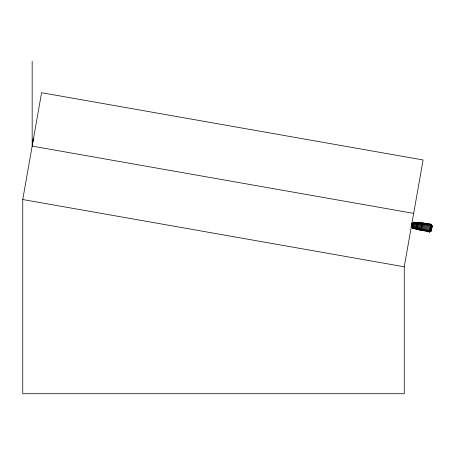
<?xml version="1.0" encoding="UTF-8"?>
<svg xmlns="http://www.w3.org/2000/svg" width="455" height="455" viewBox="0 0 455 455"><rect width="100%" height="100%" fill="white"/><g stroke="black" fill="none" stroke-linecap="round" stroke-linejoin="round"><path stroke-width="0.68" d="M32.635 142.25L32.396 140.413L33.824 138.212M32.669 139.469L33.391 139.6L33.101 141.511L32.379 141.386M416.075 229.201L417.241 222.41L413.35 222.176L412.327 228.131L421.085 230.48L422.388 222.876L430.817 224.167L432.25 225.879L431.38 230.935L429.457 232.073L412.349 228.029M416.979 229.206L418.094 222.711L417.241 222.41M429.457 232.073L430.817 224.167M22.75 199.523L41.587 92.706L423.082 159.972L404.25 266.795L404.25 393.723L22.75 393.723L22.75 199.523L404.25 266.795M429.48 231.936L431.397 230.85M431.442 230.6L429.548 231.544L412.401 227.733M431.511 230.196L429.656 230.912L412.48 227.255M431.602 229.673L429.799 230.094L412.583 226.641M431.704 229.064L429.958 229.144L412.708 225.925M418.094 222.711L422.388 222.876M413.333 222.273L422.365 223.007L430.788 224.298L432.233 225.964M413.282 222.575L430.726 224.696L432.193 226.215M413.203 223.047L430.618 225.322L432.125 226.618M413.095 223.661L430.475 226.141L432.034 227.142M412.975 224.383L430.311 227.096L431.926 227.75M411.758 223.069L413.168 223.246M411.729 223.257L413.123 223.502M411.673 223.564L413.072 223.803M411.61 223.957L413.003 224.196M411.53 224.417L412.924 224.656M411.445 224.912L431.818 228.404M411.36 225.407L412.753 225.646M411.28 225.868L412.674 226.107M411.212 226.26L412.611 226.505M411.161 226.567L412.554 226.806M412.526 226.994L411.127 226.755L412.514 227.062M33.169 138.701L33.88 138.826M32.396 140.413L33.113 140.538M413.669 213.384L32.169 146.112L32.169 61.277"/></g></svg>
